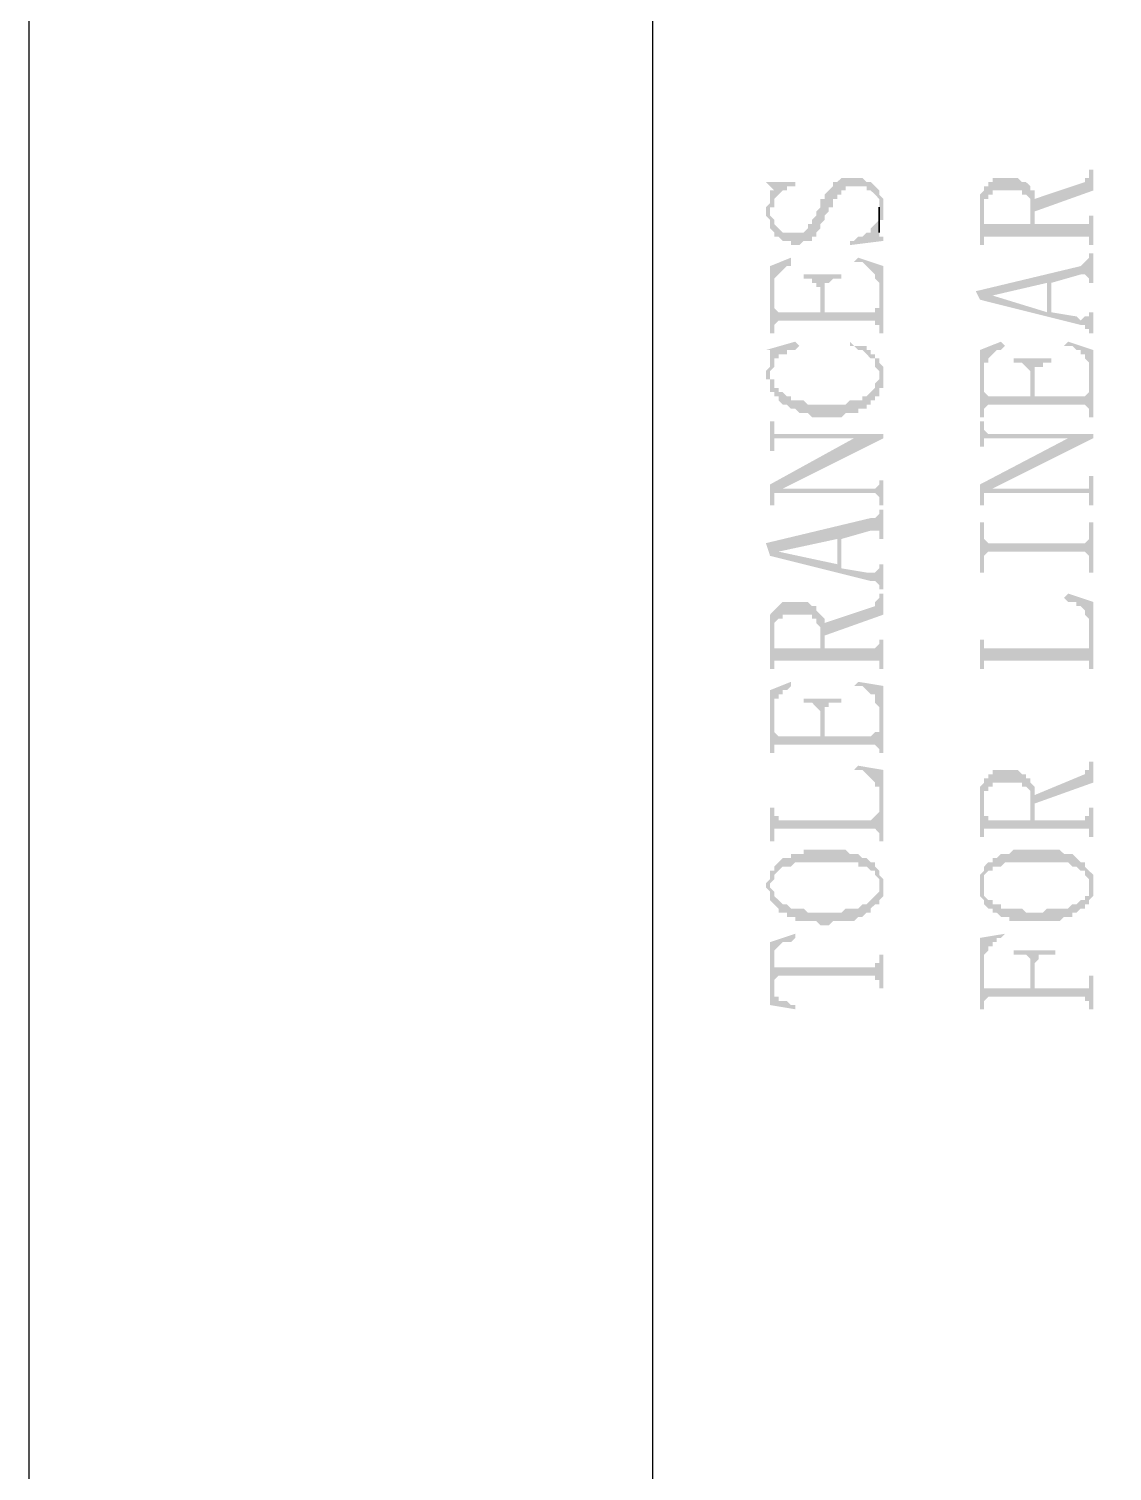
# Model space of a CAD drawing. Header units: inches. Extents: x 3613 to 8393, y -2205 to -794.
# Drawn here: x 3613.22 to 3624.87, y -2004.01 to -1988.51 of the extents above; entities that cross this region are included whole.
import ezdxf

# ---------------------------------------------------------------- set-up
doc = ezdxf.new("R2010")
doc.units = ezdxf.units.IN
doc.header["$MEASUREMENT"] = 0

msp = doc.modelspace()

# ---------------------------------------------------------------- hatches: boundary and pattern name
at = {"transparency": 33554559}
for points in [[(3624.035, -1990.34), (3624.035, -1990.475), (3624.667, -1990.249), (3624.667, -1990.024), (3624.621, -1990.024), (3624.621, -1990.069), (3624.621, -1990.114), (3624.576, -1990.114), (3624.576, -1990.159)], [(3621.146, -1990.475), (3621.146, -1990.52), (3621.191, -1990.565), (3621.191, -1990.61), (3621.191, -1990.656), (3621.236, -1990.701), (3621.236, -1990.746), (3621.282, -1990.746), (3621.327, -1990.791), (3621.417, -1990.791), (3621.417, -1990.836), (3621.507, -1990.836), (3621.552, -1990.791), (3621.643, -1990.791), (3621.643, -1990.746), (3621.688, -1990.746), (3621.688, -1990.701), (3621.733, -1990.656), (3621.733, -1990.61), (3621.778, -1990.565), (3621.778, -1990.52), (3621.823, -1990.475), (3621.823, -1990.43), (3621.868, -1990.43), (3621.868, -1990.34), (3621.913, -1990.34), (3621.913, -1990.294), (3621.959, -1990.294), (3621.959, -1990.249), (3622.004, -1990.249), (3622.004, -1990.204), (3622.229, -1990.204), (3622.229, -1990.249), (3622.274, -1990.249), (3622.32, -1990.294), (3622.32, -1990.294), (3622.365, -1990.34), (3622.365, -1990.43), (3622.365, -1990.61), (3622.365, -1990.565), (3622.41, -1990.565), (3622.41, -1990.475), (3622.41, -1990.43), (3622.41, -1990.34), (3622.365, -1990.294), (3622.365, -1990.249), (3622.32, -1990.204), (3622.32, -1990.204), (3622.274, -1990.159), (3622.229, -1990.159), (3622.184, -1990.114), (3621.959, -1990.114), (3621.913, -1990.159), (3621.868, -1990.159), (3621.868, -1990.204), (3621.868, -1990.204), (3621.823, -1990.249), (3621.823, -1990.249), (3621.778, -1990.294), (3621.778, -1990.34), (3621.733, -1990.34), (3621.733, -1990.43), (3621.688, -1990.475), (3621.688, -1990.52), (3621.643, -1990.565), (3621.643, -1990.61), (3621.598, -1990.61), (3621.598, -1990.656), (3621.598, -1990.656), (3621.552, -1990.701), (3621.327, -1990.701), (3621.282, -1990.656), (3621.282, -1990.656), (3621.236, -1990.61), (3621.236, -1990.565), (3621.191, -1990.52), (3621.191, -1990.294), (3621.191, -1990.385), (3621.191, -1990.385), (3621.146, -1990.43)], [(3621.146, -1990.159), (3621.191, -1990.204), (3621.191, -1990.204), (3621.236, -1990.249), (3621.236, -1990.43), (3621.236, -1990.34), (3621.282, -1990.294), (3621.282, -1990.294), (3621.327, -1990.249), (3621.372, -1990.249), (3621.372, -1990.204), (3621.462, -1990.204), (3621.462, -1990.159)], [(3621.191, -1990.294), (3621.191, -1990.475), (3621.191, -1990.43), (3621.236, -1990.43), (3621.236, -1990.249), (3621.191, -1990.249)], [(3623.448, -1990.43), (3623.448, -1990.836), (3623.493, -1990.836), (3623.493, -1990.43), (3623.493, -1990.34), (3623.538, -1990.34), (3623.538, -1990.294), (3623.583, -1990.294), (3623.583, -1990.249), (3623.899, -1990.249), (3623.899, -1990.294), (3623.944, -1990.294), (3623.99, -1990.34), (3623.99, -1990.385), (3623.99, -1990.61), (3624.035, -1990.249), (3623.99, -1990.249), (3623.99, -1990.204), (3623.944, -1990.159), (3623.899, -1990.159), (3623.854, -1990.114), (3623.583, -1990.114), (3623.583, -1990.159), (3623.538, -1990.159), (3623.538, -1990.204), (3623.493, -1990.204), (3623.493, -1990.249), (3623.493, -1990.249), (3623.448, -1990.294), (3623.448, -1990.34), (3623.448, -1990.385)], [(3623.493, -1990.791), (3623.493, -1990.746), (3624.621, -1990.746), (3624.621, -1990.836), (3624.667, -1990.836), (3624.667, -1990.52), (3624.621, -1990.52), (3624.621, -1990.565), (3624.621, -1990.61), (3624.035, -1990.61), (3624.035, -1990.34), (3624.035, -1990.249), (3623.99, -1990.61), (3623.493, -1990.61), (3623.493, -1990.475)], [(3622.049, -1990.791), (3622.049, -1990.836), (3622.41, -1990.791), (3622.41, -1990.746), (3622.365, -1990.746), (3622.365, -1990.701), (3622.365, -1990.52), (3622.365, -1990.565), (3622.32, -1990.61), (3622.32, -1990.61), (3622.274, -1990.656), (3622.274, -1990.701), (3622.229, -1990.701), (3622.184, -1990.746), (3622.139, -1990.746), (3622.094, -1990.791)], [(3621.191, -1991.062), (3621.191, -1991.784), (3621.236, -1991.784), (3621.236, -1991.287), (3621.236, -1991.197), (3621.236, -1991.197), (3621.282, -1991.152), (3621.282, -1991.152), (3621.327, -1991.107), (3621.327, -1991.107), (3621.372, -1991.062), (3621.417, -1991.062), (3621.417, -1990.971)], [(3622.094, -1991.017), (3622.184, -1991.017), (3622.229, -1991.062), (3622.229, -1991.062), (3622.274, -1991.107), (3622.274, -1991.107), (3622.32, -1991.152), (3622.32, -1991.197), (3622.365, -1991.242), (3622.365, -1991.287), (3622.365, -1991.784), (3622.41, -1991.784), (3622.41, -1991.062), (3622.139, -1990.971)], [(3623.403, -1991.332), (3623.448, -1991.423), (3623.583, -1991.378), (3624.17, -1991.242), (3624.17, -1991.558), (3624.215, -1991.242), (3624.531, -1991.152), (3624.576, -1991.152), (3624.621, -1991.197), (3624.621, -1991.242), (3624.667, -1991.242), (3624.667, -1990.926), (3624.621, -1990.926), (3624.621, -1990.971), (3624.621, -1990.971), (3624.576, -1991.017), (3624.576, -1991.017), (3624.531, -1991.062)], [(3621.552, -1991.152), (3621.552, -1991.197), (3621.643, -1991.197), (3621.643, -1991.242), (3621.688, -1991.242), (3621.688, -1991.287), (3621.733, -1991.287), (3621.733, -1991.558), (3621.778, -1991.332), (3621.778, -1991.242), (3621.823, -1991.242), (3621.868, -1991.197), (3621.959, -1991.197), (3621.959, -1991.152)], [(3621.236, -1991.739), (3621.236, -1991.694), (3621.236, -1991.694), (3621.282, -1991.648), (3622.32, -1991.648), (3622.32, -1991.694), (3622.365, -1991.694), (3622.365, -1991.739), (3622.365, -1991.468), (3622.365, -1991.513), (3622.32, -1991.513), (3622.32, -1991.558), (3621.778, -1991.558), (3621.778, -1991.332), (3621.733, -1991.558), (3621.282, -1991.558), (3621.236, -1991.513), (3621.236, -1991.287)], [(3623.448, -1991.423), (3624.531, -1991.694), (3624.576, -1991.694), (3624.576, -1991.739), (3624.621, -1991.739), (3624.621, -1991.784), (3624.667, -1991.784), (3624.667, -1991.558), (3624.621, -1991.558), (3624.621, -1991.603), (3624.576, -1991.603), (3624.531, -1991.648), (3624.531, -1991.648), (3624.486, -1991.603), (3624.215, -1991.558), (3624.215, -1991.242), (3624.17, -1991.558), (3623.583, -1991.378), (3623.583, -1991.378)], [(3621.146, -1991.964), (3621.191, -1991.964), (3621.191, -1992.009), (3621.191, -1992.416), (3621.191, -1992.19), (3621.236, -1992.145), (3621.236, -1992.055), (3621.282, -1992.055), (3621.282, -1992.009), (3621.372, -1992.009), (3621.372, -1991.964), (3621.462, -1991.964), (3621.507, -1991.919), (3621.462, -1991.874)], [(3622.049, -1991.919), (3622.094, -1991.919), (3622.139, -1991.964), (3622.184, -1991.964), (3622.229, -1992.009), (3622.229, -1992.009), (3622.274, -1992.055), (3622.32, -1992.055), (3622.32, -1992.145), (3622.365, -1992.19), (3622.365, -1992.235), (3622.365, -1992.055), (3622.32, -1992.055), (3622.32, -1992.009), (3622.274, -1992.009), (3622.274, -1991.964), (3622.229, -1991.964), (3622.229, -1991.919), (3622.094, -1991.919), (3622.049, -1991.874)], [(3623.448, -1991.964), (3623.448, -1992.686), (3623.493, -1992.686), (3623.493, -1992.19), (3623.493, -1992.1), (3623.538, -1992.1), (3623.538, -1992.055), (3623.538, -1992.055), (3623.583, -1992.009), (3623.583, -1992.009), (3623.628, -1991.964), (3623.674, -1991.964), (3623.719, -1991.919), (3623.674, -1991.874)], [(3624.351, -1991.919), (3624.441, -1991.919), (3624.486, -1991.964), (3624.531, -1991.964), (3624.531, -1992.009), (3624.576, -1992.009), (3624.576, -1992.055), (3624.576, -1992.055), (3624.621, -1992.1), (3624.621, -1992.19), (3624.621, -1992.686), (3624.667, -1992.686), (3624.667, -1991.964), (3624.396, -1991.874)], [(3621.146, -1992.235), (3621.146, -1992.28), (3621.191, -1992.28), (3621.191, -1992.416), (3621.191, -1992.009), (3621.191, -1992.055), (3621.191, -1992.145), (3621.146, -1992.19)], [(3621.191, -1992.416), (3621.236, -1992.416), (3621.236, -1992.461), (3621.282, -1992.461), (3621.282, -1992.506), (3621.327, -1992.551), (3621.372, -1992.551), (3621.417, -1992.596), (3621.462, -1992.596), (3621.507, -1992.641), (3621.598, -1992.641), (3621.643, -1992.686), (3621.959, -1992.686), (3622.004, -1992.641), (3622.139, -1992.641), (3622.139, -1992.596), (3622.229, -1992.596), (3622.229, -1992.551), (3622.274, -1992.551), (3622.274, -1992.506), (3622.32, -1992.506), (3622.32, -1992.461), (3622.365, -1992.461), (3622.365, -1992.371), (3622.41, -1992.371), (3622.41, -1992.235), (3622.41, -1992.19), (3622.41, -1992.145), (3622.365, -1992.1), (3622.365, -1992.055), (3622.365, -1992.28), (3622.365, -1992.28), (3622.32, -1992.325), (3622.32, -1992.371), (3622.32, -1992.371), (3622.274, -1992.416), (3622.274, -1992.416), (3622.229, -1992.461), (3622.184, -1992.461), (3622.184, -1992.506), (3622.049, -1992.506), (3622.004, -1992.551), (3621.598, -1992.551), (3621.552, -1992.506), (3621.417, -1992.506), (3621.417, -1992.461), (3621.372, -1992.461), (3621.327, -1992.416), (3621.282, -1992.416), (3621.282, -1992.371), (3621.236, -1992.371), (3621.236, -1992.28), (3621.191, -1992.28), (3621.191, -1992.235)], [(3623.809, -1992.055), (3623.809, -1992.1), (3623.899, -1992.1), (3623.944, -1992.145), (3623.944, -1992.145), (3623.99, -1992.19), (3623.99, -1992.461), (3624.035, -1992.235), (3624.035, -1992.145), (3624.125, -1992.145), (3624.125, -1992.1), (3624.215, -1992.1), (3624.215, -1992.055)], [(3623.493, -1992.641), (3623.493, -1992.596), (3623.493, -1992.596), (3623.538, -1992.551), (3624.576, -1992.551), (3624.621, -1992.596), (3624.621, -1992.641), (3624.621, -1992.371), (3624.621, -1992.416), (3624.621, -1992.416), (3624.576, -1992.461), (3624.035, -1992.461), (3624.035, -1992.235), (3623.99, -1992.461), (3623.538, -1992.461), (3623.493, -1992.416), (3623.493, -1992.19)], [(3621.191, -1992.732), (3621.191, -1993.048), (3621.236, -1993.048), (3621.236, -1992.957), (3621.236, -1992.912), (3622.41, -1992.912), (3622.41, -1992.867), (3621.236, -1992.867), (3621.236, -1992.822), (3621.236, -1992.732)], [(3623.448, -1992.732), (3623.448, -1993.002), (3623.493, -1993.002), (3623.493, -1992.957), (3623.493, -1992.912), (3624.667, -1992.912), (3624.667, -1992.867), (3623.538, -1992.867), (3623.493, -1992.822), (3623.493, -1992.732)], [(3621.191, -1993.409), (3621.191, -1993.634), (3621.236, -1993.634), (3621.236, -1993.499), (3621.282, -1993.499), (3621.327, -1993.454), (3622.41, -1992.912), (3622.094, -1992.912)], [(3623.448, -1993.409), (3623.448, -1993.634), (3623.493, -1993.634), (3623.493, -1993.499), (3623.538, -1993.499), (3623.583, -1993.454), (3624.667, -1992.912), (3624.396, -1992.912)], [(3623.538, -1993.499), (3624.621, -1993.499), (3624.621, -1993.544), (3624.621, -1993.634), (3624.667, -1993.634), (3624.667, -1993.318), (3624.621, -1993.318), (3624.621, -1993.409), (3624.621, -1993.454), (3623.583, -1993.454)], [(3621.282, -1993.499), (3622.32, -1993.499), (3622.365, -1993.544), (3622.365, -1993.634), (3622.41, -1993.634), (3622.41, -1993.363), (3622.365, -1993.363), (3622.365, -1993.409), (3622.365, -1993.409), (3622.32, -1993.454), (3621.327, -1993.454)], [(3621.146, -1994.04), (3621.191, -1994.176), (3621.282, -1994.131), (3621.913, -1993.995), (3621.913, -1994.266), (3621.959, -1993.995), (3622.274, -1993.905), (3622.365, -1993.905), (3622.365, -1993.995), (3622.41, -1993.995), (3622.41, -1993.679), (3622.365, -1993.679), (3622.365, -1993.724), (3622.32, -1993.77), (3622.274, -1993.77)], [(3623.448, -1993.815), (3623.448, -1994.356), (3623.493, -1994.356), (3623.493, -1994.176), (3623.493, -1994.176), (3623.538, -1994.131), (3624.576, -1994.131), (3624.621, -1994.176), (3624.621, -1994.356), (3624.667, -1994.356), (3624.667, -1993.815), (3624.621, -1993.815), (3624.621, -1993.995), (3624.621, -1993.995), (3624.576, -1994.04), (3623.538, -1994.04), (3623.493, -1993.995), (3623.493, -1993.815)], [(3621.191, -1994.176), (3622.274, -1994.447), (3622.32, -1994.447), (3622.365, -1994.492), (3622.365, -1994.537), (3622.41, -1994.537), (3622.41, -1994.266), (3622.365, -1994.266), (3622.365, -1994.311), (3622.365, -1994.311), (3622.32, -1994.356), (3622.229, -1994.356), (3621.959, -1994.311), (3621.959, -1993.995), (3621.913, -1994.266), (3621.282, -1994.131), (3621.282, -1994.131)], [(3621.778, -1994.898), (3621.778, -1995.033), (3622.41, -1994.808), (3622.41, -1994.582), (3622.365, -1994.582), (3622.365, -1994.627), (3622.365, -1994.627), (3622.32, -1994.672), (3622.32, -1994.717)], [(3624.351, -1994.627), (3624.351, -1994.627), (3624.396, -1994.672), (3624.486, -1994.672), (3624.486, -1994.717), (3624.531, -1994.717), (3624.576, -1994.763), (3624.576, -1994.808), (3624.621, -1994.853), (3624.621, -1994.898), (3624.621, -1995.394), (3624.667, -1995.394), (3624.667, -1994.672), (3624.396, -1994.582)], [(3621.191, -1994.988), (3621.191, -1995.394), (3621.236, -1995.394), (3621.236, -1994.988), (3621.236, -1994.898), (3621.282, -1994.853), (3621.327, -1994.853), (3621.327, -1994.808), (3621.643, -1994.808), (3621.643, -1994.853), (3621.688, -1994.853), (3621.688, -1994.898), (3621.733, -1994.943), (3621.733, -1995.169), (3621.733, -1994.808), (3621.733, -1994.808), (3621.688, -1994.763), (3621.688, -1994.717), (3621.643, -1994.717), (3621.598, -1994.672), (3621.327, -1994.672), (3621.282, -1994.717), (3621.282, -1994.717), (3621.236, -1994.763), (3621.236, -1994.763), (3621.191, -1994.808), (3621.191, -1994.898), (3621.191, -1994.943)], [(3621.236, -1995.349), (3621.236, -1995.304), (3622.365, -1995.304), (3622.365, -1995.394), (3622.41, -1995.394), (3622.41, -1995.078), (3622.365, -1995.078), (3622.365, -1995.124), (3622.365, -1995.124), (3622.32, -1995.169), (3621.778, -1995.169), (3621.778, -1994.898), (3621.778, -1994.853), (3621.733, -1994.808), (3621.733, -1995.169), (3621.236, -1995.169), (3621.236, -1995.033)], [(3623.448, -1995.078), (3623.448, -1995.394), (3623.493, -1995.394), (3623.493, -1995.304), (3624.621, -1995.304), (3624.621, -1995.349), (3624.621, -1995.124), (3624.621, -1995.169), (3623.493, -1995.169), (3623.493, -1995.124), (3623.493, -1995.078)], [(3621.191, -1995.62), (3621.191, -1996.297), (3621.236, -1996.297), (3621.236, -1995.846), (3621.236, -1995.71), (3621.282, -1995.71), (3621.282, -1995.665), (3621.327, -1995.665), (3621.327, -1995.62), (3621.372, -1995.62), (3621.417, -1995.575), (3621.417, -1995.53)], [(3622.094, -1995.575), (3622.184, -1995.575), (3622.229, -1995.62), (3622.229, -1995.62), (3622.274, -1995.665), (3622.32, -1995.665), (3622.32, -1995.755), (3622.365, -1995.801), (3622.365, -1996.297), (3622.41, -1996.297), (3622.41, -1995.575), (3622.139, -1995.53)], [(3621.552, -1995.71), (3621.552, -1995.755), (3621.643, -1995.755), (3621.688, -1995.801), (3621.688, -1995.801), (3621.733, -1995.846), (3621.733, -1996.116), (3621.778, -1995.891), (3621.778, -1995.801), (3621.823, -1995.801), (3621.823, -1995.755), (3621.959, -1995.755), (3621.959, -1995.71)], [(3621.236, -1996.297), (3621.236, -1996.207), (3622.32, -1996.207), (3622.365, -1996.252), (3622.365, -1996.026), (3622.365, -1996.071), (3622.32, -1996.071), (3622.274, -1996.116), (3621.778, -1996.116), (3621.778, -1995.891), (3621.733, -1996.116), (3621.282, -1996.116), (3621.236, -1996.071), (3621.236, -1995.846)], [(3622.094, -1996.478), (3622.184, -1996.478), (3622.229, -1996.523), (3622.229, -1996.523), (3622.274, -1996.568), (3622.274, -1996.568), (3622.32, -1996.613), (3622.32, -1996.658), (3622.365, -1996.658), (3622.365, -1997.245), (3622.41, -1997.245), (3622.41, -1996.478), (3622.139, -1996.432)], [(3624.035, -1996.748), (3624.035, -1996.839), (3624.667, -1996.613), (3624.667, -1996.387), (3624.621, -1996.387), (3624.621, -1996.432), (3624.621, -1996.478), (3624.576, -1996.478), (3624.576, -1996.523)], [(3623.448, -1996.793), (3623.448, -1997.2), (3623.493, -1997.2), (3623.493, -1996.839), (3623.493, -1996.703), (3623.538, -1996.703), (3623.538, -1996.658), (3623.583, -1996.658), (3623.583, -1996.613), (3623.899, -1996.613), (3623.899, -1996.658), (3623.944, -1996.658), (3623.99, -1996.703), (3623.99, -1996.748), (3623.99, -1997.019), (3624.035, -1996.658), (3623.99, -1996.613), (3623.99, -1996.568), (3623.944, -1996.568), (3623.944, -1996.523), (3623.899, -1996.523), (3623.854, -1996.478), (3623.583, -1996.478), (3623.583, -1996.523), (3623.538, -1996.523), (3623.538, -1996.568), (3623.493, -1996.568), (3623.493, -1996.613), (3623.493, -1996.613), (3623.448, -1996.658), (3623.448, -1996.748), (3623.448, -1996.748)], [(3623.493, -1997.155), (3623.493, -1997.109), (3624.621, -1997.109), (3624.621, -1997.2), (3624.667, -1997.2), (3624.667, -1996.884), (3624.621, -1996.884), (3624.621, -1996.929), (3624.621, -1996.974), (3624.576, -1996.974), (3624.576, -1997.019), (3624.035, -1997.019), (3624.035, -1996.658), (3624.035, -1996.658), (3623.99, -1997.019), (3623.538, -1997.019), (3623.538, -1996.974), (3623.493, -1996.974), (3623.493, -1996.839)], [(3621.191, -1996.884), (3621.191, -1997.245), (3621.236, -1997.245), (3621.236, -1997.109), (3622.32, -1997.109), (3622.365, -1997.155), (3622.365, -1996.929), (3622.365, -1996.929), (3622.32, -1996.974), (3622.32, -1996.974), (3622.274, -1997.019), (3621.282, -1997.019), (3621.282, -1996.974), (3621.236, -1996.974), (3621.236, -1996.884)], [(3621.191, -1997.561), (3621.191, -1997.741), (3621.191, -1997.696), (3621.236, -1997.651), (3621.236, -1997.606), (3621.236, -1997.606), (3621.282, -1997.561), (3621.282, -1997.561), (3621.327, -1997.516), (3621.417, -1997.516), (3621.462, -1997.47), (3622.139, -1997.47), (3622.139, -1997.516), (3622.229, -1997.516), (3622.274, -1997.561), (3622.32, -1997.561), (3622.32, -1997.606), (3622.365, -1997.651), (3622.365, -1997.741), (3622.365, -1997.561), (3622.365, -1997.561), (3622.32, -1997.516), (3622.32, -1997.47), (3622.274, -1997.47), (3622.229, -1997.425), (3622.184, -1997.425), (3622.139, -1997.38), (3622.049, -1997.38), (3622.004, -1997.335), (3621.552, -1997.335), (3621.552, -1997.38), (3621.417, -1997.38), (3621.417, -1997.425), (3621.327, -1997.425), (3621.282, -1997.47), (3621.282, -1997.47), (3621.236, -1997.516), (3621.236, -1997.561)], [(3623.493, -1997.561), (3623.493, -1997.741), (3623.493, -1997.696), (3623.493, -1997.606), (3623.493, -1997.606), (3623.538, -1997.561), (3623.583, -1997.561), (3623.583, -1997.516), (3623.674, -1997.516), (3623.719, -1997.47), (3624.396, -1997.47), (3624.441, -1997.516), (3624.486, -1997.516), (3624.531, -1997.561), (3624.576, -1997.561), (3624.576, -1997.606), (3624.621, -1997.651), (3624.621, -1997.741), (3624.621, -1997.561), (3624.621, -1997.561), (3624.576, -1997.516), (3624.576, -1997.47), (3624.531, -1997.47), (3624.486, -1997.425), (3624.486, -1997.425), (3624.441, -1997.38), (3624.351, -1997.38), (3624.305, -1997.335), (3623.809, -1997.335), (3623.764, -1997.38), (3623.674, -1997.38), (3623.628, -1997.425), (3623.583, -1997.425), (3623.583, -1997.47), (3623.538, -1997.47), (3623.493, -1997.516), (3623.493, -1997.516)], [(3621.146, -1997.741), (3621.146, -1997.741), (3621.191, -1997.786), (3621.191, -1997.877), (3621.191, -1997.877), (3621.236, -1997.922), (3621.236, -1997.922), (3621.282, -1997.967), (3621.282, -1998.012), (3621.372, -1998.012), (3621.372, -1998.057), (3621.462, -1998.057), (3621.462, -1998.102), (3621.688, -1998.102), (3621.733, -1998.147), (3621.823, -1998.147), (3621.868, -1998.102), (3622.094, -1998.102), (3622.139, -1998.057), (3622.184, -1998.057), (3622.229, -1998.012), (3622.274, -1998.012), (3622.274, -1997.967), (3622.32, -1997.922), (3622.365, -1997.922), (3622.365, -1997.877), (3622.365, -1997.877), (3622.41, -1997.832), (3622.41, -1997.741), (3622.41, -1997.651), (3622.41, -1997.651), (3622.365, -1997.606), (3622.365, -1997.561), (3622.365, -1997.741), (3622.365, -1997.786), (3622.365, -1997.786), (3622.32, -1997.832), (3622.32, -1997.832), (3622.274, -1997.877), (3622.274, -1997.877), (3622.229, -1997.922), (3622.184, -1997.922), (3622.139, -1997.967), (3622.004, -1997.967), (3621.959, -1998.012), (3621.598, -1998.012), (3621.552, -1997.967), (3621.417, -1997.967), (3621.372, -1997.922), (3621.327, -1997.922), (3621.282, -1997.877), (3621.282, -1997.877), (3621.236, -1997.832), (3621.236, -1997.786), (3621.191, -1997.741), (3621.191, -1997.561), (3621.191, -1997.606), (3621.191, -1997.651), (3621.146, -1997.696)], [(3623.448, -1997.741), (3623.448, -1997.832), (3623.448, -1997.832), (3623.493, -1997.877), (3623.493, -1997.922), (3623.493, -1997.922), (3623.538, -1997.967), (3623.583, -1997.967), (3623.583, -1998.012), (3623.628, -1998.012), (3623.674, -1998.057), (3623.764, -1998.057), (3623.764, -1998.102), (3624.305, -1998.102), (3624.351, -1998.057), (3624.441, -1998.057), (3624.441, -1998.012), (3624.486, -1998.012), (3624.531, -1997.967), (3624.576, -1997.967), (3624.576, -1997.922), (3624.621, -1997.922), (3624.621, -1997.877), (3624.667, -1997.832), (3624.667, -1997.741), (3624.667, -1997.606), (3624.667, -1997.606), (3624.621, -1997.561), (3624.621, -1997.741), (3624.621, -1997.832), (3624.576, -1997.832), (3624.576, -1997.877), (3624.531, -1997.877), (3624.486, -1997.922), (3624.441, -1997.922), (3624.396, -1997.967), (3624.17, -1997.967), (3624.125, -1998.012), (3623.944, -1998.012), (3623.899, -1997.967), (3623.674, -1997.967), (3623.674, -1997.922), (3623.583, -1997.922), (3623.583, -1997.877), (3623.538, -1997.877), (3623.493, -1997.832), (3623.493, -1997.741), (3623.493, -1997.561), (3623.448, -1997.606), (3623.448, -1997.696)], [(3621.191, -1998.328), (3621.236, -1998.509), (3621.236, -1998.418), (3621.236, -1998.418), (3621.282, -1998.373), (3621.282, -1998.373), (3621.327, -1998.328), (3621.417, -1998.328), (3621.462, -1998.283), (3621.462, -1998.238)], [(3623.448, -1998.283), (3623.448, -1999.05), (3623.493, -1999.05), (3623.493, -1998.554), (3623.493, -1998.509), (3623.493, -1998.463), (3623.538, -1998.418), (3623.538, -1998.373), (3623.583, -1998.373), (3623.583, -1998.328), (3623.628, -1998.328), (3623.628, -1998.283), (3623.674, -1998.283), (3623.719, -1998.238), (3623.719, -1998.238)], [(3621.191, -1998.328), (3621.191, -1999.005), (3621.462, -1999.05), (3621.462, -1999.005), (3621.417, -1999.005), (3621.372, -1998.96), (3621.282, -1998.96), (3621.282, -1998.915), (3621.236, -1998.915), (3621.236, -1998.87), (3621.236, -1998.509)], [(3621.236, -1998.509), (3621.236, -1998.779), (3621.236, -1998.734), (3621.236, -1998.734), (3621.282, -1998.689), (3622.32, -1998.689), (3622.32, -1998.734), (3622.365, -1998.734), (3622.365, -1998.824), (3622.41, -1998.824), (3622.41, -1998.463), (3622.365, -1998.463), (3622.365, -1998.554), (3622.32, -1998.554), (3622.32, -1998.599), (3621.236, -1998.599), (3621.236, -1998.554)], [(3623.809, -1998.418), (3623.809, -1998.463), (3623.944, -1998.463), (3623.99, -1998.509), (3623.99, -1998.824), (3624.035, -1998.599), (3624.035, -1998.554), (3624.035, -1998.554), (3624.08, -1998.509), (3624.08, -1998.463), (3624.26, -1998.463), (3624.26, -1998.418)], [(3623.493, -1999.005), (3623.493, -1998.96), (3623.493, -1998.96), (3623.538, -1998.915), (3624.576, -1998.915), (3624.576, -1998.96), (3624.621, -1998.96), (3624.621, -1999.05), (3624.667, -1999.05), (3624.667, -1998.689), (3624.621, -1998.689), (3624.621, -1998.779), (3624.621, -1998.824), (3624.035, -1998.824), (3624.035, -1998.599), (3623.99, -1998.824), (3623.493, -1998.824), (3623.493, -1998.779), (3623.493, -1998.554)]]:
    msp.add_hatch(color=256, dxfattribs=at).paths.add_polyline_path(points)

# ---------------------------------------------------------------- linework, layer by layer
msp.add_line((3619.928, -1913.853), (3619.928, -2200.594))
for points in [[(4033.221, -2204.853), (4033.221, -1907.853), (3613.221, -1907.853), (3613.221, -2204.853)], [(3622.365, -1990.52), (3622.365, -1990.701), (3622.365, -1990.43), (3622.365, -1990.475)]]:
    msp.add_lwpolyline(points, close=True)

doc.saveas('drawing.dxf')
